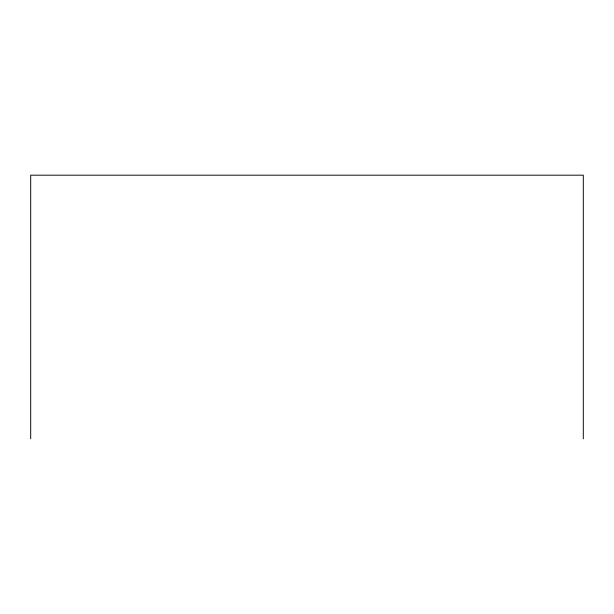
<?xml version="1.0" encoding="UTF-8"?>
<svg xmlns="http://www.w3.org/2000/svg" width="614" height="614" viewBox="0 0 614 614"><rect width="100%" height="100%" fill="white"/><g stroke="black" fill="none" stroke-linecap="round" stroke-linejoin="round"><path stroke-width="0.92" d="M583.3 438.818L583.3 175.182L30.7 175.182L30.7 438.818"/></g></svg>
